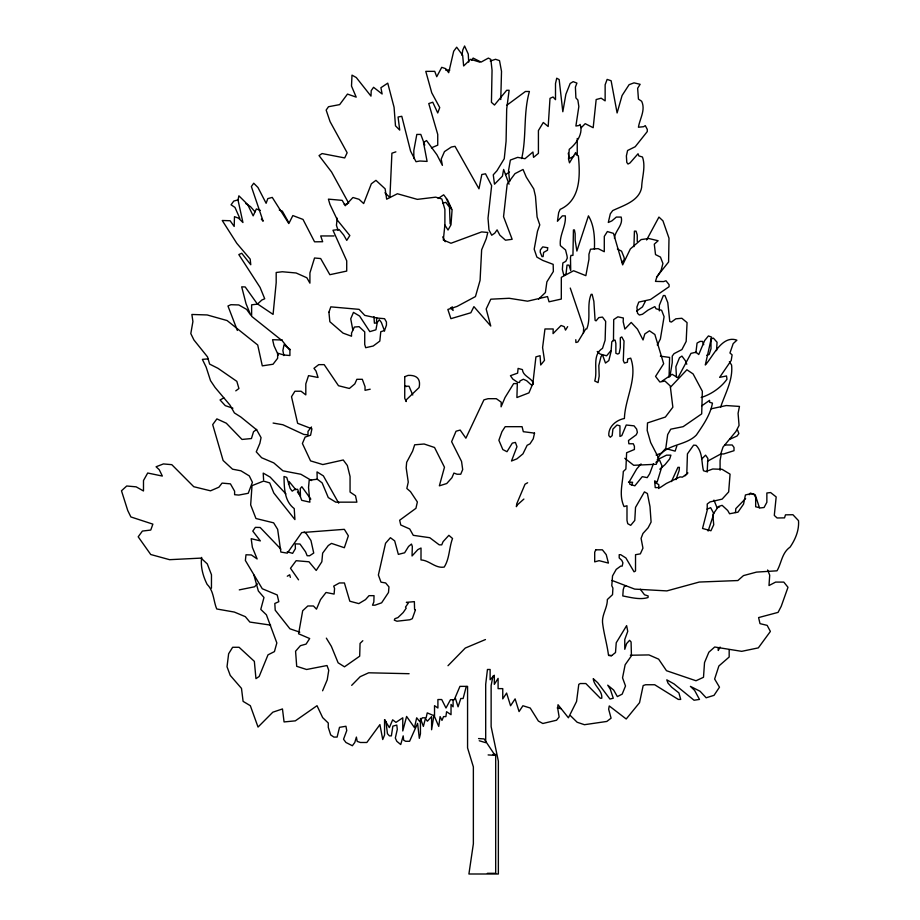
<?xml version="1.0" encoding="UTF-8"?>
<svg xmlns="http://www.w3.org/2000/svg" width="920" height="920" viewBox="0 0 920 920"><rect width="100%" height="100%" fill="white"/><g stroke="black" fill="none" stroke-linecap="round" stroke-linejoin="round"><path stroke-width="1.38" d="M211.45 588.202L211.473 574.747L207.287 563.903L201.02 558.106L169.59 559.682L150.742 554.518L138.195 536.808L142.393 531.07L150.765 530.058L152.869 524.135L130.881 516.948L127.753 510.554L121.486 490.785L126.73 486.001L136.16 486.841L143.485 490.981L143.497 480.504L147.695 473.018L162.357 476.065L159.217 469.671L156.078 466.773L163.415 463.933L171.798 464.669L193.763 486.714L210.519 490.82L218.902 487.197L222.053 483.103L230.425 483.851L234.611 491.211L234.611 494.695L238.797 495.075L248.227 493.292L252.425 482.31L249.297 475.916L240.925 470.798L232.541 469.188L223.123 460.494L212.692 424.626L216.89 418.887L226.308 423.211L242.006 439.449L251.436 438.541L253.529 431.744L256.68 429.398M594.412 249.159C594.826 238.004 594.331 225.595 588.443 215.867L576.874 251.045L575.149 240.223L575.149 233.726L574.413 229.942L573.436 229.942L572.941 255.38L570.975 255.38L570.48 257.542L570.722 270.537L568.997 265.121L567.03 265.121L566.053 273.78L563.833 275.402L562.361 269.445L562.844 262.959L565.8 261.337L567.284 258.083L567.03 255.921L565.558 249.964L560.384 245.64C559.084 235.152 566.329 226.147 565.305 215.867L562.361 215.867L557.439 221.283L558.67 212.623L560.142 209.38C581.037 199.916 580.186 174.984 578.358 155.802L576.139 154.721L575.644 152.547L569.491 162.828L568.514 159.045L569.25 149.304C576.092 144.095 583.683 133.4 580.072 124.407L579.094 125.488L575.897 126.028L578.841 106.547L577.863 100.05L575.897 97.888L575.403 87.066L576.932 83.11L573.183 81.65L570.17 83.478L565.869 94.3L562.822 111.745L559.164 79.545L556.726 78.2L555.507 83.57L555.507 99.67L553.058 96.991L550.01 98.325L548.182 126.511L543.294 122.486L538.418 130.536L538.418 153.341L533.542 157.366L532.933 152.007L524.998 158.711L517.672 157.366L510.358 160.057L508.518 170.786L509.68 181.516M633.926 246.686L634.42 231.15L636.03 231.15L637.238 234.933L637.238 241.431M376.705 317.791L376.487 322.909L374.405 323.196L373.922 316.606M583.418 333.143L583.659 327.531L570.262 288.052M500.767 99.532L501.515 71.357L499.514 60.616L495.535 59.282L490.222 61.065M716.542 350.612L717.059 342.228L713.425 338.146L710.999 338.962L710.999 348.749L709.182 354.453L706.755 355.269M201.675 557.405C200.387 566.708 202.986 576.047 207.103 584.349C214.003 591.111 213.29 600.737 216.74 608.982L234.335 612.064L245.352 616.676L249.849 622.069L270.606 625.117M707.169 472.098L707.882 458.447L705.582 455.159L701.615 459.126M735.471 512.509L735.827 508.587L745.614 498.548M337.203 218.155L336.444 225.285L338.077 230.414M669.909 376.591L672.244 362.618L672.244 356.086L674.061 353.648L681.927 349.565L686.17 341.412L687.067 322.609L681.846 318.274L675.82 318.815L671.393 322.069L669.783 321.528L667.782 302.588L664.964 295.55L663.355 295.55L659.341 305.291L659.341 310.914M695.865 352.831L697.072 343.045L700.097 341.412L702.523 341.412L703.731 344.678M461.955 55.395L462.76 50.025L464.588 46L468.257 54.05L468.717 62.1M521.674 158.573C526.757 136.413 523.123 113.413 529.414 91.482L525.423 91.482L506.621 105.397M720.567 407.307C725.075 393.61 733.148 380.224 731.595 365.056L729.41 361.641M492.947 676.108L491.13 685.584L491.13 726.616L498.364 761.173L498.364 874L468.912 874L473.363 843.812L473.363 766.889L467.567 747.914L467.567 686.366L459.954 686.366L454.273 699.717L450.466 699.717L445.993 708.02L441.715 699.533L437.909 699.533L437.909 708.02L434.527 705.663L434.527 715.921L427.248 712.896L426.121 717.795L422.315 717.795L419.75 721.579L416.679 717.795L414.471 727.616L406.605 716.45L402.776 730.952L402.776 717.795L395.968 722.384L392.667 719.831L389.355 727.616L384.56 719.647L384.56 735.034L382.731 739.53L379.914 724.615L366.839 742.486L360.41 742.486L357.19 741.405L356.397 737.081L354.786 742.486L352.372 745.74L345.943 742.486L343.539 739.243L346.748 730.583L345.943 726.259L339.514 727.341L337.111 737.081L333.891 737.081L330.683 734.919L328.267 727.341L328.267 723.016L322.644 717.6L317.02 705.697L295.32 720.855L284.073 721.935L282.463 708.952L272.826 712.195L258.037 727.064L250.332 705.697L243.098 701.373L241.488 688.39L230.242 675.406L227.021 666.747L228.631 653.763L232.645 647.278L239.073 647.278L254.345 661.342L255.955 678.649L259.164 676.487L268.007 654.844L274.436 651.601L276.839 642.942L266.397 614.813L260.774 609.396L263.983 597.494L258.359 591.008L253.908 575.023M288.512 484.391L289.11 481.539L295.895 489.831M614.456 238.361C614.882 230.667 623.507 225.262 621.161 217.074L616.331 217.074L611.915 220.857L608.293 222.49L610.305 213.831L612.72 210.577C623.61 205.367 639.319 201.02 641.654 187.312C641.976 177.238 645.932 166.83 642.459 156.998L638.836 155.917L638.043 153.755L630.005 162.955L627.992 164.036L626.784 162.414L626.382 155.917L627.589 150.5L635.226 146.717L647.278 131.56L647.278 129.398L645.276 125.614L643.667 126.695L638.434 127.236C639.803 118.588 645.806 110.101 641.654 101.257L638.434 99.096L637.64 88.262L640.136 84.306L634.018 82.857L629.096 84.686L622.081 95.507L617.101 112.953L611.121 80.741L607.131 79.407L605.141 84.778L605.141 100.878L601.151 98.187L596.171 99.532L593.181 127.707L585.212 123.682L581.221 127.707M675.993 479.63L679.132 470.626L679.408 467.348L677.936 467.348L671.439 481.597M466.256 686.492L463.128 698.51L460.793 698.51L458.056 706.824L455.434 698.337M676.821 446.073L675.13 451.145L665.988 448.615M708.124 531.035L713.425 515.062M653.407 463.737L649.692 473.719L647.208 477.618L642.263 476.663L634.834 485.806L629.889 484.334L629.28 481.7L636.709 468.959L641.044 463.921M322.598 690.782L327.221 679.822L328.75 670.3L327.014 665.528L306.601 669.495L296.7 666.321L295.573 651.245L300.414 645.679L306.084 644.092L309.683 638.537L298.586 633.776L302.691 610.742L307.82 605.981L313.444 605.981L316.48 609.155L320.505 599.633L326.025 592.48L334.098 594.078L334.57 588.512L333.707 586.132L339.422 582.958L344.413 582.958L349.818 601.22L358.811 603.601L365.481 599.633L369.035 595.665L374.037 595.665L373.842 602.013L372.508 605.188L375.003 605.188L381.639 602.807L388.493 592.48L388.964 586.925L385.652 582.958L380.983 582.164L378.384 575.023L385.56 543.26L390.402 537.705L394.68 540.879L398.348 554.38L404.639 552.782L408.572 546.434L411.459 544.053L412.321 546.434L412.045 555.967L417.853 549.608L421.026 548.021L420.992 559.935C429.502 560.372 435.344 568.629 444.21 567.077C449.673 558.509 448.994 547.86 452.536 538.499L448.879 535.325L443.072 541.673L441.738 544.847L439.231 544.847L429.755 537.705L413.275 535.325L409.71 528.966L400.763 524.998L399.659 520.237L415.932 508.323L417.369 501.975L410.492 491.648L406.835 488.474L408.261 482.126L406.18 467.831L406.663 462.277L412.608 451.156L414.667 444.808L424.12 444.003L434.539 447.488L444.475 467.245L439.357 485.841L446.74 483.517L451.938 477.71L453.905 473.064L457.067 474.225L460.724 474.225L462.691 469.568L461.553 461.437L451.616 441.68L456.032 431.227L460.184 430.065L465.888 438.196L483.92 399.855L488.072 398.693L496.305 398.693L501.227 402.178L501.089 406.824L505.022 397.532L513.659 383.582L517.316 383.582L516.913 397.532L528.931 392.874L532.852 383.582L535.923 356.856L540.074 355.695L540.718 364.987L544.502 360.341L542.593 347.565L544.962 328.969L553.196 328.969L553.058 333.615L561.062 325.484L564.236 326.646L565.501 330.13L567.663 326.646M631.683 484.909L632.615 482.275L628.486 482.126M645.276 301.495L642.459 306.912L636.651 311.121M657.259 344.966L660.365 339.054L664.091 316.698L661.63 310.293L656.063 308.775L654.833 306.601L648.025 310.12L642.459 314.26L639.365 315.019L637.514 313.306L636.904 307.073L638.768 302.082L650.509 299.517L669.081 286.718L669.081 284.659L665.988 280.772L663.515 281.589L655.477 281.393L656.719 277.38L661.054 270.537L662.918 263.488L660.456 257.082L655.511 254.587L654.293 244.156L658.133 240.73L648.726 238.51L641.148 239.579L630.349 248.929L622.668 264.868L613.502 233.381L607.372 231.552L604.302 236.394L604.279 251.735L598.161 248.63L590.49 249.239L588.949 254.207L588.949 259.325L585.856 275.666L573.597 270.744L561.327 277.334L561.303 299.058L549.033 301.806L547.515 296.562L527.574 301.185L509.185 298.275L490.785 299.195L486.174 309.016L490.751 326.036L473.915 306.647L470.844 312.766L450.903 318.665L447.856 309.453L457.056 306.429L475.456 296.562L480.079 280.347L481.643 249.803L486.254 238.705L487.796 232.461L481.666 231.909L450.995 243.248L443.336 240.016L444.889 224.814L444.9 209.472L441.853 198.973L435.723 197.156L417.323 199.364L397.394 193.752L386.664 199.191L385.135 188.83L375.947 180.355L371.346 183.781L363.664 203.55L359.065 199.306L352.935 197.489L345.264 205.746L342.205 200.364L328.405 199.145L329.935 204.389L337.582 220.409L349.83 235.554L346.759 240.396L343.689 235.014L339.1 229.494L332.971 230.23L346.725 260.854L346.714 271.078L329.854 274.7L320.666 258.543L314.536 258.002L309.925 272.93L309.913 283.153L306.854 277.771L296.125 272.987L282.336 271.756L276.195 272.492L276.184 282.716L273.079 314.398L257.761 304.094L251.631 304.83L251.62 316.33L282.256 340.779L289.904 350.405L289.904 355.522L283.762 354.982L277.633 353.153L277.633 358.271L273.022 364.251L262.292 365.861L257.715 345L227.09 320.551L207.161 314.95L191.877 314.467L192.912 321.551L190.808 333.592L193.936 339.986L207.54 356.914L209.622 364.09L217.994 368.322L236.831 381.351L238.924 388.516L235.773 390.862M646.61 239.982L658.938 217.074L662.952 220.857L668.99 238.177L668.587 261.993L656.523 277.15M720.084 647.07L718.267 650.486L718.267 647.692M471.707 60.317L473.133 58.075L481.068 62.1L488.393 58.075L490.831 59.42L492.05 70.15L491.441 102.35L494.488 105.041L506.69 90.275L509.128 90.275L506.69 109.066L506.08 141.266L504.252 158.711L496.926 170.786L493.269 174.811L494.488 184.207L502.423 176.157L503.642 169.441L509.047 184.207M621.966 262.533L624.369 259.29L623.967 257.117L621.563 251.171L617.377 249.009M749.156 494.73L750.363 493.097L755.205 494.73L759.448 507.771M657.926 457.976C665.804 443.716 685.538 446.188 696.394 435.01C703.029 425.293 710.366 414.851 712.448 403.132L709.515 402.201L709.573 400.327L701.891 405.766M311.5 426.983L308.004 431.33L307.993 434.827L303.807 434.459L282.865 424.741L273.102 423.05M610.926 350.658L606.602 355.798L600.139 354.062L597.23 351.463M257.289 583.832L254.564 586.776L239.28 589.881M670.427 387.228L686.906 369.771L693.094 373.922L702.339 391.253L701.695 413.873L683.134 426.673L670.76 429.18L667.667 434.573L665.793 448.327L661.457 453.1L656.098 455.032M447.994 665.712L465.278 648.048L485.449 639.549M351.681 685.354L360.214 676.66L368.69 672.796L409.101 673.704M685.02 475.881L687.93 472.926M362.825 640.711L360.065 643.413L359.685 656.19L344.482 666.816L338.111 662.791L331.361 646.334L326.347 638.146M523.882 499.065L516.994 505.229L516.384 506.678L516.752 503.78L525.033 484.207L527.631 482.758M538.568 299.115L545.399 292.548L546.871 281.877L553.357 271.503L553.173 264.362L542.765 260.417L536.866 257.082L534.186 249.193L537.487 231.253L539.775 224.882L537.096 216.993L535.474 196.282L533.772 188.945L526.24 177.031L523.043 169.475L515.004 173.627L507.173 184.161L503.55 216.695L512.153 239.292L505.482 240.2L499.813 235.129L497.087 229.862L494.73 233.208L491.705 235.232L488.98 229.954L488.014 218.201L491.636 185.667L485.518 173.811L481.804 174.512L478.975 188.807L455.02 146.326L451.306 147.039L444.475 151.593L441.197 159.091L442.405 165.37L436.966 154.836L426.535 140.541L423.499 142.565L427.098 161.414L419.75 161L416.035 161.713L410.596 151.167L401.787 116.299L398.072 117.012L399.717 130.088L395.485 125.821L394.07 107.272L387.745 83.156L380.914 87.71L382.122 93.989L373.566 87.296L371.209 90.643L370.978 96.117L356.304 77.556L351.992 75.129L351.509 86.077L356.19 97.117L347.484 94.081L339.652 104.615L328.509 106.731L326.151 110.078L330.073 121.635L347.15 152.755L344.712 157.929L322.069 153.559L319.033 155.583L331.579 172.005L348.657 203.124M659.812 469.223L665.114 464.542L669.702 458.907L670.91 455.159L666.494 455.159L657.133 459.85M661.848 381.259L672.106 374.291L677.948 377.775L691 353.372L696.06 352.21L698.74 354.534L704.628 340.584L708.423 335.938L711.585 337.099L705.295 364.987C713.207 356.362 722.039 334.776 736.908 340.181L733.171 343.62L729.951 352.992L732.101 354.867L731.204 360.49L719.647 377.361L726.512 375.958L726.972 379.235C721.015 387.619 711.102 394.404 701.178 397.509M505.494 174.673L509.484 171.994M438.15 198.501L443.67 194.81L447.522 199.87L452.076 209.909L450.984 224.814L448.028 230.046L444.774 224.952M707.469 461.23L720.716 454.02L723.005 447.097L735.919 431.514L739.059 425.454L738.081 413.344L739.461 406.421L726.236 405.547L711.356 408.767M287.293 576.219L289.696 574.781L290.34 577.369M431.434 147.833L437.736 145.153L437.736 134.423L428.766 103.557L432.756 102.212L437.736 112.953L439.737 107.582L431.756 92.828L425.787 71.357L434.746 71.357L436.747 76.716L441.726 67.332L445.705 68.666L448.695 72.691L453.686 51.232L456.676 47.207L462.645 55.257L463.645 65.987L470.626 59.282L479.688 62.1M655.891 462.3L659.594 460.161L662.067 466.049L657.098 482.103L654.626 480.861L655.235 487.611L660.181 487.542L666.379 483.448L679.983 476.916L682.456 477.135L686.792 473.915L687.435 453.859L693.622 445.13L696.095 445.349C702.903 452.421 701.316 462.173 703.49 470.752L705.962 471.488L712.758 468.993L722.039 469.303L730.066 474.145L728.663 491.935L722.131 499.123L710.021 501.929L707.227 504.01L707.216 510.232L702.535 528.459L710.918 530.759L713.724 524.791L712.804 514.613L718.405 506.563L722.131 505.333L727.708 510.496L729.571 513.762L737.955 512.175L743.556 504.125L745.43 494.971L750.099 493.833L753.825 494.166L755.676 497.432L755.665 506.759L760.322 507.943L764.048 507.506L766.855 502.308L766.866 492.993L770.592 492.545L776.181 496.926L774.295 515.407L777.089 517.983L784.541 517.868L785.473 514.843L792.925 514.728L798.514 520.662C799.25 530.196 795.397 539.361 790.096 547.101C781.827 552.874 781.609 562.867 777.02 570.814L756.527 572.102L743.475 575.598L737.874 580.543L699.269 582.049L666.862 590.904L634.696 589.11L611.984 580.439M223.824 397.923L220.052 399.947L225.285 405.651L232.909 408.204M573.827 156.273L569.273 158.573L568.272 153.203M626.002 585.672L624.278 586.466L623.231 589.628L622.794 595.953C630.694 597.425 640.124 600.058 648.036 597.529L648.151 595.953L644.483 594.757L640.297 589.226M370.208 389.206L365.033 390.31L365.033 386.641L362.319 379.304L356.868 379.304L354.821 383.893L349.381 388.47L338.491 385.721L324.185 364.642L318.745 364.642L313.973 368.31L316.02 371.059L318.067 377.476L308.534 375.636L305.808 383.893L305.808 394.887L301.047 391.23L294.917 391.23L291.513 396.727L297.631 423.315L311.938 428.812L310.569 435.229L305.129 437.069L302.404 443.486L310.569 460.897L322.828 464.565L343.252 459.988L347.334 465.485L350.06 476.491L350.06 492.073L355.511 495.742L356.868 502.159L335.766 502.159L328.279 497.57L322.149 482.908L317.377 479.239L309.212 480.159L308.534 487.485L309.891 502.159L301.725 500.319L297.631 489.325L294.917 489.325L292.192 491.153L290.145 488.405L286.741 477.399L284.015 476.491C284.234 487.749 284.291 501.193 294.227 508.576L294.917 519.582L273.803 492.993L269.721 482.908L263.591 481.068L252.022 485.656L250.665 504.907L255.955 518.512L273.631 522.836L277.644 529.333L280.864 552.058L287.293 553.139L301.748 532.577L344.344 529.333L348.358 535.819L344.344 547.722L331.487 543.398L328.267 545.56L322.644 553.139L321.839 561.786L316.216 570.446L308.982 561.786L296.125 560.705L290.502 568.284L298.54 579.83M729.779 439.277L737.046 436.011L738.863 433.561L737.644 430.307M707.031 509.162L710.643 507.679L713.862 513.728M395.887 151.857L391.909 153.203L389.907 197.478L384.928 192.786M719.474 506.954L717.059 507.771L713.943 500.089M442.75 203.182L445.82 202.354L449.5 207.31L450.11 223.813M238.498 199.732L233.772 201.077L231.069 204.803L234.98 207.414L239.855 218.454M533.221 384.364L530.99 384.698L526.688 380.73L523.353 379.235L519.995 380.937L519.524 382.49L517.603 382.317L512.831 379.097L510.439 375.693L517.615 373.14L518.098 368.402L522.399 369.587C523.054 376.303 530.897 377.43 533.462 383.122M344.229 204.458L347.058 204.194M207.931 358.892L202.377 359.363L206.149 367.126L210.519 380.65L215.096 387.481L230.023 405.145L234.393 412.93L240.764 416.955L256.691 429.87L261.061 437.655L259.865 443.359L256.266 451.846L261.636 457.746L273.792 462.909L282.946 470.833L300.874 474.26L311.627 480.55M608.844 655.581L611.708 655.534M630.338 655.235L648.968 654.925L658.628 659.145L666.494 670.714L695.991 680.754L703.501 677.293L704.524 662.584L708.871 652.199L714.69 647.013L741.704 651.337L758.333 647.875L770.385 631.431L767.165 625.37L760 623.645L758.597 617.584L778.067 612.386L781.218 606.337L787.991 587.293L783.794 582.096L775.606 582.096L768.994 585.557L769.706 575.172L767.636 569.986M445.683 70.15L449.799 70.15M333.971 235.957L320.712 235.945L322.667 241.73L314.559 241.822L303.002 219.42L292.847 215.567L288.822 223.571L272.262 197.409L267.789 198.628L266.121 203.285L257.957 187.473L253.724 183.218L251.367 186.553L263.131 221.225L261.326 219.132M660.365 356.155L669.599 357.42L669.058 377.188M724.925 444.981L732.193 444.981L734.01 447.43L734.01 450.685L723.718 453.951L721.292 453.951L720.084 460.471L720.084 470.258M492.901 754.411L495.684 754.411L495.684 873.31L487.37 873.31M282.382 340.009L272.584 339.698L274.022 345.77L278.288 355.085M478.561 738.564L484.104 738.921L495.063 755.366L488.129 754.929M557.209 707.952L561.188 708.71M287.236 551.759L292.606 553.357L295.4 548.665L295.216 543.881L299.989 544.019L305.566 551.839L307.153 555.714L309.546 555.795L313.731 553.047L310.96 540.534L306.383 533.703L304.129 532.036M479.251 740.749L485.702 742.681L485.691 684.376L487.45 669.484L490.118 669.484L490.118 679.742L494.316 675.257L494.316 684.376L498.099 678.373L498.099 688.631L502.757 688.631L502.757 698.889L506.598 693.07L510.565 705.755L515.108 698.889L519.064 711.562L522.916 705.755L530.207 708.009L538.372 721.05L542.823 723.499L556.542 720.233L559.141 716.979L557.658 708.009L558.026 704.743L568.41 717.795L576.564 701.477L578.784 684.353L580.267 683.537L585.833 683.537L600.3 698.222L601.783 698.222C602.565 690.253 593.906 686.228 593.25 678.649L597.701 682.72L609.937 699.039L613.272 698.222L610.305 689.252L607.717 685.17L613.651 690.069L617.355 696.589L622.173 694.14L625.508 685.986L622.541 677.833L625.14 664.78L631.442 655.81L631.074 641.953L629.591 640.32L626.623 643.574L624.772 649.29L624.772 639.504L627.739 631.35L626.623 625.634L616.239 642.769L615.503 652.544L611.42 655.81L608.453 654.994C607.062 644.023 603.75 633.455 602.519 622.38C602.013 614.318 607.487 607.706 607.338 599.541L612.536 594.654L612.904 588.121L611.788 585.683L612.536 575.897L616.239 569.365L620.689 566.11L622.173 566.11L622.92 562.844L621.805 560.395L619.206 557.945L619.206 554.691L620.689 554.691L625.887 557.945L634.041 571.814L635.524 570.998L635.524 554.691L640.343 553.874L642.942 548.159L641.091 538.372L642.942 533.485L648.129 527.781L651.095 522.066L649.991 506.575L647.393 493.522L644.425 491.889L635.524 507.391L634.777 520.433L630.706 525.332L627.739 523.698L626.991 520.433L626.991 505.758L624.024 506.575C618.619 494.672 622.794 483.494 623.288 471.511L625.887 469.062L626.623 452.743L634.409 449.489L634.409 446.223L633.293 443.773L628.855 443.773L628.475 440.519L636.26 434.803L637.376 432.365L636.64 429.099L634.041 425.834L626.255 425.017L621.805 435.62L619.953 436.436L619.953 425.834L616.986 425.017L612.904 429.099L612.168 435.62L610.305 437.253L608.821 435.62C608.074 426.811 616.308 419.934 624.404 418.496C625.002 398.452 638.008 377.982 630.706 358.144L627.739 358.961L627.371 362.227L624.404 363.043L623.288 360.594L624.024 341.021L621.805 336.95L620.321 337.766L620.321 347.553L619.206 353.257L617.722 354.073L615.871 353.257L615.871 343.471L615.123 340.204L613.651 340.204L611.788 341.837L611.053 351.624L608.821 360.594L605.486 363.043L602.519 354.89L601.036 356.523L598.817 365.493L599.184 376.096L598.069 382.616L594.734 380.983C598.092 370.449 591.48 355.051 602.519 348.358L605.119 340.204L605.67 321.402L602.473 317.078L598.782 317.618L596.068 320.861L595.091 320.321L593.86 301.38L592.135 294.342L591.146 294.342C586.466 305.463 591.261 318.113 586.718 328.98L585.729 328.98L577.863 341.975L575.897 342.516L575.793 339.698M299.805 632.167L289.926 628.797L275.207 610.178L274.815 603.474L278.806 601.692L277.219 594.952L262.28 588.754L245.375 560.498L245.985 554.783L251.367 554.955L257.14 558.957L252.367 547.331L251.183 538.694L260.348 540.891L252.781 531.093L255.38 527.356L260.164 527.493L280.876 549.113M260.302 210.323L256.37 208.943L253.161 215.843L247.63 204.481L238.889 195.81L238.004 199.985L242.937 222.525L238.567 218.189L234.485 216.66L234.186 226.446L230.115 220.731L222.237 220.489L236.796 243.317L250.194 259.13L250.769 264.741L241.742 253.264L238.82 254.575L260.072 287.419L264.718 298.759L261.809 300.058L257.427 304.129L245.203 286.959L241.695 286.844L246.054 303.772L250.711 315.111L246.629 309.384L238.763 304.945L230.886 304.704L227.964 306.015L237.36 330.452M279.266 210.001L282.325 211.14L288.73 222.536M406.226 386.641L405.294 386.216L409.02 386.216L412.758 395.013M450.466 307.809L453.111 310.466L452.122 306.693M655.005 482.344L658.8 484.69L658.835 488.554M245.686 203.481L250.493 206.62L255.012 211.841M290.352 349.577L284.027 344.747L282.877 350.52L283.854 355.58M624.795 458.286L633.707 465.29L656.293 464.266L658.582 457.895L650.681 442.589L647.185 430.399L647.507 422.924L665.379 417.047L672.853 407.215L670.255 385.963L664.93 381.041L659.847 382.007L655.557 376.395L663.665 363.722L654.856 334.5L649.474 330.82L644.817 333.937L643.045 339.963L637.468 329.153L631.212 322.437L624.887 329.084L623.185 321.735L623.346 317.998L617.86 316.825L613.709 319.585L613.467 340.733M570.503 715.725L577.162 722.257L584.43 724.707L606.832 721.441L611.075 718.175L608.649 709.205L609.258 705.95L626.209 718.991L639.538 702.684L643.172 685.561L645.598 684.744L654.683 684.744L678.293 699.418L680.719 699.418L678.902 692.898L671.634 687.182L668 683.111L666.793 679.845L674.061 683.928L694.048 700.235L699.499 699.418L694.646 690.448L690.414 686.377L700.097 691.265L706.157 697.785L714.023 695.347L719.474 687.182L714.633 679.029L718.876 665.988L729.169 657.018L729.169 649.669M285.901 493.879L270.181 477.135L263.212 473.098L263.603 479.803M310.834 499.146L301.852 486.714L300.253 488.577L300.449 496.236L297.413 491.97M384.594 719.647L385.974 721.809L387.447 733.711L389.413 735.873L391.379 735.873L392.863 726.144L396.796 725.063L397.291 729.387L395.324 738.047L396.796 741.29L400.729 744.533L403.19 735.873L403.684 740.209L405.651 741.29L409.584 741.29L417.599 723.419L419.324 738.334L420.44 733.827L420.44 718.439L423.372 726.409L425.397 718.635L427.421 721.188L431.595 716.599L431.595 729.744L433.941 715.242L438.748 726.409L440.105 716.599L441.979 720.383L443.555 716.599L445.889 716.599L446.579 711.7L451.03 714.713L451.03 704.456L453.1 706.824L453.1 699.752M446.315 198.674L451.57 209.403M338.698 503.148L323.391 475.904L317.02 471.891L317.204 479.538M442.75 236.842L445.257 241.707M686.78 364.24L685.561 360.985L681.927 356.086L679.512 357.719L675.878 366.689L676.476 377.292M424.787 145.153L420.796 134.423L416.817 134.423L413.827 150.523L413.827 158.573M384.56 331.027L381.374 322.46L379.339 319.711L377.292 322.46L375.935 329.797L369.805 331.637L359.593 316.043L353.464 312.386L350.738 318.803L352.831 330.084M577.242 138.448L577.242 154.548M328.923 312.19L329.854 321.712L343.045 333.109L351.532 336.225L351.532 333.074L354.372 327.037L359.087 326.669L364.734 331.89L364.722 344.471L365.666 347.702L373.209 346.012L379.822 341.09L380.776 331.74L384.548 330.498L386.446 325.162L386.446 322.011L384.56 318.699L377.016 318.032L364.757 315.376L359.11 309.361L330.809 306.854L328.923 312.19M404.754 376.694L404.731 398.222L406.157 401.546L406.157 399.947L419.094 387.538C420.969 378.948 416.76 374.923 408.1 375.394L404.754 376.694M534.531 433.124L533.243 438.84L530 443.842L527.148 445.268L522.951 453.859L516.902 458.861L511.497 461L516.971 446.706L515.418 442.416L512.302 443.129L506.989 451.709L502.826 449.569L498.881 440.266L501.94 431.687L505.183 426.684L522.066 426.684L523.319 431.687L534.531 433.124M547.641 247.721L547.515 250.217L543.616 252.436L543.11 256.588L541.983 256.588L540.212 252.16L540.339 249.941L542.731 246.893L547.641 247.721M415.403 609.983L412.298 618.688L409.837 619.769L396.968 621.219L394.289 620.137L394.898 618.688L397.923 617.596L403.213 612.524L406.191 608.178L405.501 607.085L408.33 603.094L406.353 602.37L414.368 601.645L414.575 609.258L415.403 609.983M595.803 549.815L594.699 552.23L594.699 561.878L599.092 560.671L608.431 563.086L606.234 554.645L602.381 549.815L595.803 549.815"/></g></svg>
